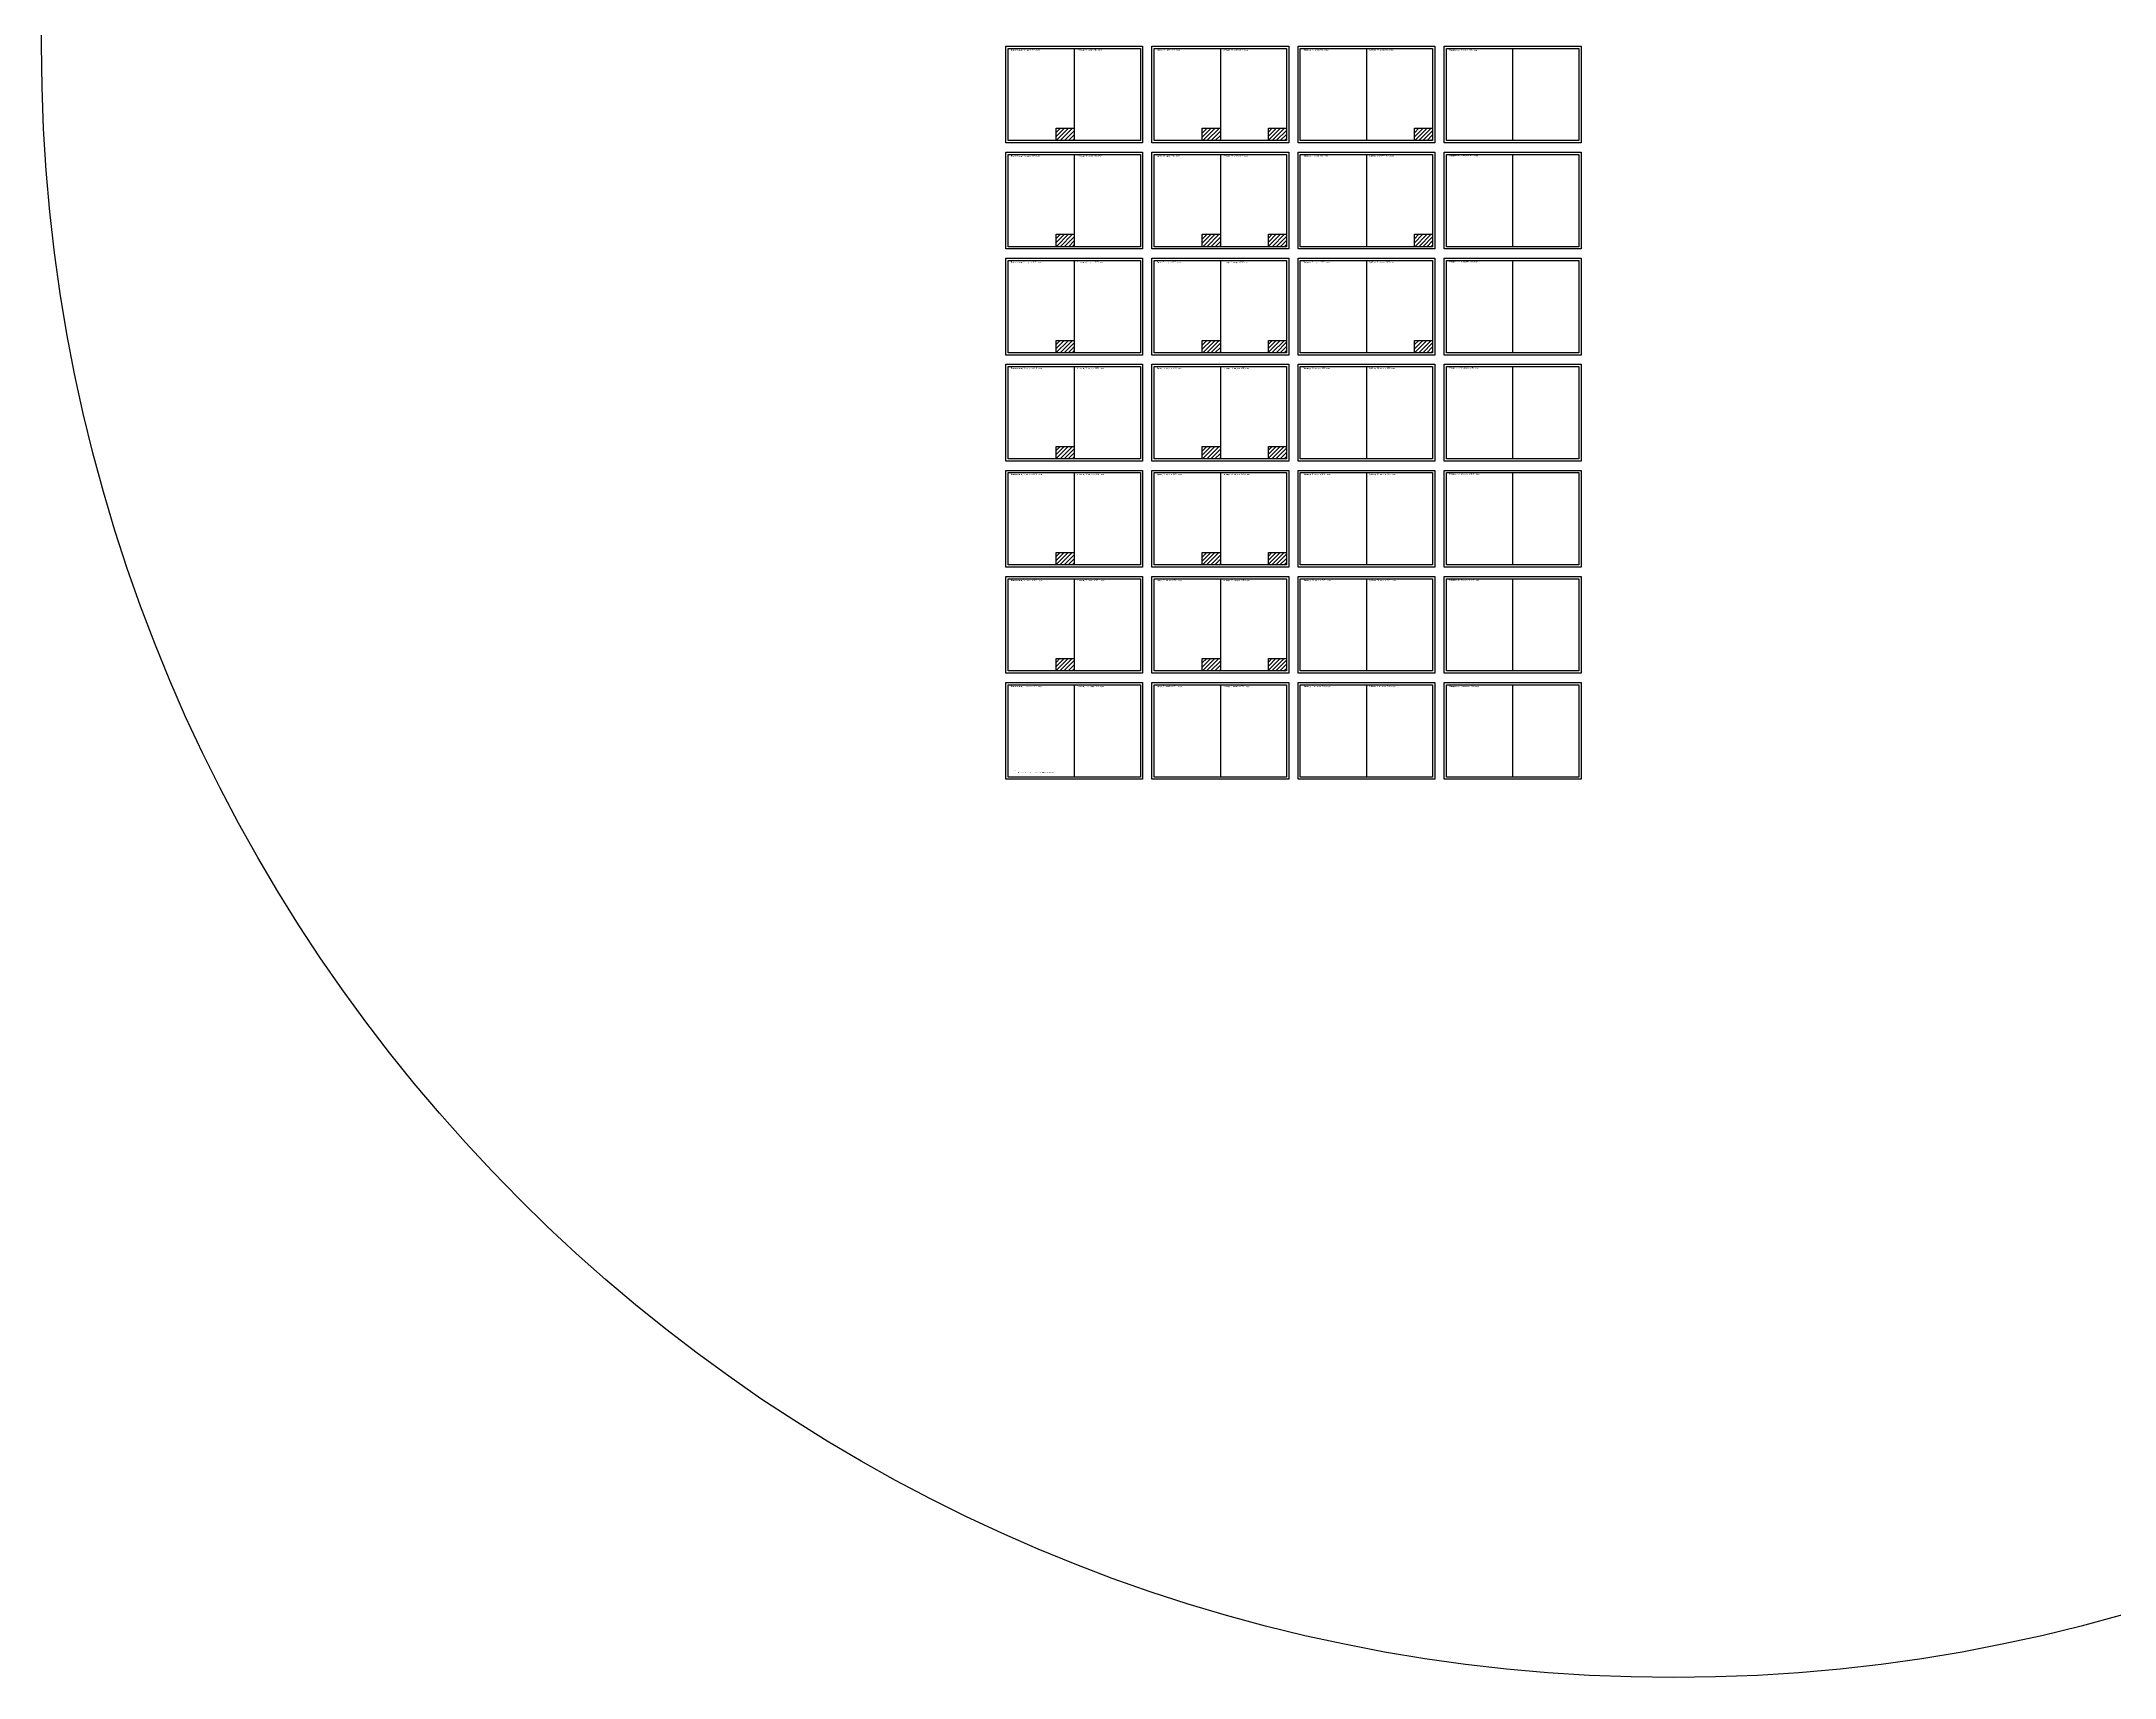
# Model space of a CAD drawing. Header units: millimetres. Extents: x -1746 to 8849, y -4512 to 2568.
# Drawn here: x -1746 to 2751, y -4512 to -964 of the extents above; entities that cross this region are included whole.
import ezdxf

# ---------------------------------------------------------------- set-up
doc = ezdxf.new("R2010")
doc.units = ezdxf.units.MM
doc.header["$MEASUREMENT"] = 0
doc.layers.add('Current day', color=53, linetype='Continuous')
doc.layers.add('FH day', color=2, linetype='Continuous')
doc.styles.add('texxt', font='romans.shx', dxfattribs={"width": 0.8})

# ---------------------------------------------------------------- blocks, each defined once
blk = doc.blocks.new('FH_day')
at = {"layer": 'FH day'}
h = blk.add_hatch(dxfattribs=at)
h.set_pattern_fill('ANSI31', color=256, scale=50)
h.set_pattern_definition([(45, (-811.23, -200.661), (-4.419417, 4.419417), [])])
h.paths.add_polyline_path([(-39.2, 26.8), (-39.2, 0), (0, 0), (0, 26.8)])
blk.add_lwpolyline([(0, 0), (-39.2, 0), (-39.2, 26.8), (0, 26.8)], close=True, dxfattribs=at)

msp = doc.modelspace()

# ---------------------------------------------------------------- linework, layer by layer
for p, q in [((494.2, -979.3), (494.2, -1179.3)), ((811.2, -979.3), (811.2, -1179.3)), ((1128.2, -979.3), (1128.2, -1179.3)), ((1445.2, -979.3), (1445.2, -1179.3)), ((494.2, -1209.3), (494.2, -1409.3)), ((811.2, -1209.3), (811.2, -1409.3)), ((1128.2, -1209.3), (1128.2, -1409.3)), ((1445.2, -1209.3), (1445.2, -1409.3)), ((494.2, -1439.3), (494.2, -1639.3)), ((811.2, -1439.3), (811.2, -1639.3)), ((1128.2, -1439.3), (1128.2, -1639.3)), ((1445.2, -1439.3), (1445.2, -1639.3)), ((494.2, -1669.3), (494.2, -1869.3)), ((811.2, -1669.3), (811.2, -1869.3)), ((1128.2, -1669.3), (1128.2, -1869.3)), ((1445.2, -1669.3), (1445.2, -1869.3)), ((494.2, -1899.3), (494.2, -2099.3)), ((811.2, -1899.3), (811.2, -2099.3)), ((1128.2, -1899.3), (1128.2, -2099.3)), ((1445.2, -1899.3), (1445.2, -2099.3)), ((494.2, -2129.3), (494.2, -2329.3)), ((811.2, -2129.3), (811.2, -2329.3)), ((1128.2, -2129.3), (1128.2, -2329.3)), ((1445.2, -2129.3), (1445.2, -2329.3)), ((494.2, -2359.3), (494.2, -2559.3)), ((811.2, -2359.3), (811.2, -2559.3)), ((1128.2, -2359.3), (1128.2, -2559.3)), ((1445.2, -2359.3), (1445.2, -2559.3))]:
    msp.add_line(p, q)
for points in [[(345.7, -974.3), (642.7, -974.3), (642.7, -1184.3), (345.7, -1184.3)], [(350.7, -979.3), (637.7, -979.3), (637.7, -1179.3), (350.7, -1179.3)], [(662.7, -974.3), (959.7, -974.3), (959.7, -1184.3), (662.7, -1184.3)], [(667.7, -979.3), (954.7, -979.3), (954.7, -1179.3), (667.7, -1179.3)], [(979.7, -974.3), (1276.7, -974.3), (1276.7, -1184.3), (979.7, -1184.3)], [(984.7, -979.3), (1271.7, -979.3), (1271.7, -1179.3), (984.7, -1179.3)], [(1296.7, -974.3), (1593.7, -974.3), (1593.7, -1184.3), (1296.7, -1184.3)], [(1301.7, -979.3), (1588.7, -979.3), (1588.7, -1179.3), (1301.7, -1179.3)], [(345.7, -1204.3), (642.7, -1204.3), (642.7, -1414.3), (345.7, -1414.3)], [(350.7, -1209.3), (637.7, -1209.3), (637.7, -1409.3), (350.7, -1409.3)], [(662.7, -1204.3), (959.7, -1204.3), (959.7, -1414.3), (662.7, -1414.3)], [(667.7, -1209.3), (954.7, -1209.3), (954.7, -1409.3), (667.7, -1409.3)], [(979.7, -1204.3), (1276.7, -1204.3), (1276.7, -1414.3), (979.7, -1414.3)], [(984.7, -1209.3), (1271.7, -1209.3), (1271.7, -1409.3), (984.7, -1409.3)], [(1296.7, -1204.3), (1593.7, -1204.3), (1593.7, -1414.3), (1296.7, -1414.3)], [(1301.7, -1209.3), (1588.7, -1209.3), (1588.7, -1409.3), (1301.7, -1409.3)], [(345.7, -1434.3), (642.7, -1434.3), (642.7, -1644.3), (345.7, -1644.3)], [(662.7, -1434.3), (959.7, -1434.3), (959.7, -1644.3), (662.7, -1644.3)], [(979.7, -1434.3), (1276.7, -1434.3), (1276.7, -1644.3), (979.7, -1644.3)], [(1296.7, -1434.3), (1593.7, -1434.3), (1593.7, -1644.3), (1296.7, -1644.3)], [(350.7, -1439.3), (637.7, -1439.3), (637.7, -1639.3), (350.7, -1639.3)], [(667.7, -1439.3), (954.7, -1439.3), (954.7, -1639.3), (667.7, -1639.3)], [(984.7, -1439.3), (1271.7, -1439.3), (1271.7, -1639.3), (984.7, -1639.3)], [(1301.7, -1439.3), (1588.7, -1439.3), (1588.7, -1639.3), (1301.7, -1639.3)], [(345.7, -1664.3), (642.7, -1664.3), (642.7, -1874.3), (345.7, -1874.3)], [(350.7, -1669.3), (637.7, -1669.3), (637.7, -1869.3), (350.7, -1869.3)], [(662.7, -1664.3), (959.7, -1664.3), (959.7, -1874.3), (662.7, -1874.3)], [(667.7, -1669.3), (954.7, -1669.3), (954.7, -1869.3), (667.7, -1869.3)], [(979.7, -1664.3), (1276.7, -1664.3), (1276.7, -1874.3), (979.7, -1874.3)], [(984.7, -1669.3), (1271.7, -1669.3), (1271.7, -1869.3), (984.7, -1869.3)], [(1296.7, -1664.3), (1593.7, -1664.3), (1593.7, -1874.3), (1296.7, -1874.3)], [(1301.7, -1669.3), (1588.7, -1669.3), (1588.7, -1869.3), (1301.7, -1869.3)], [(345.7, -1894.3), (642.7, -1894.3), (642.7, -2104.3), (345.7, -2104.3)], [(350.7, -1899.3), (637.7, -1899.3), (637.7, -2099.3), (350.7, -2099.3)], [(662.7, -1894.3), (959.7, -1894.3), (959.7, -2104.3), (662.7, -2104.3)], [(667.7, -1899.3), (954.7, -1899.3), (954.7, -2099.3), (667.7, -2099.3)], [(979.7, -1894.3), (1276.7, -1894.3), (1276.7, -2104.3), (979.7, -2104.3)], [(984.7, -1899.3), (1271.7, -1899.3), (1271.7, -2099.3), (984.7, -2099.3)], [(1296.7, -1894.3), (1593.7, -1894.3), (1593.7, -2104.3), (1296.7, -2104.3)], [(1301.7, -1899.3), (1588.7, -1899.3), (1588.7, -2099.3), (1301.7, -2099.3)], [(345.7, -2124.3), (642.7, -2124.3), (642.7, -2334.3), (345.7, -2334.3)], [(350.7, -2129.3), (637.7, -2129.3), (637.7, -2329.3), (350.7, -2329.3)], [(662.7, -2124.3), (959.7, -2124.3), (959.7, -2334.3), (662.7, -2334.3)], [(667.7, -2129.3), (954.7, -2129.3), (954.7, -2329.3), (667.7, -2329.3)], [(979.7, -2124.3), (1276.7, -2124.3), (1276.7, -2334.3), (979.7, -2334.3)], [(984.7, -2129.3), (1271.7, -2129.3), (1271.7, -2329.3), (984.7, -2329.3)], [(1296.7, -2124.3), (1593.7, -2124.3), (1593.7, -2334.3), (1296.7, -2334.3)], [(1301.7, -2129.3), (1588.7, -2129.3), (1588.7, -2329.3), (1301.7, -2329.3)], [(345.7, -2354.3), (642.7, -2354.3), (642.7, -2564.3), (345.7, -2564.3)], [(350.7, -2359.3), (637.7, -2359.3), (637.7, -2559.3), (350.7, -2559.3)], [(662.7, -2354.3), (959.7, -2354.3), (959.7, -2564.3), (662.7, -2564.3)], [(667.7, -2359.3), (954.7, -2359.3), (954.7, -2559.3), (667.7, -2559.3)], [(979.7, -2354.3), (1276.7, -2354.3), (1276.7, -2564.3), (979.7, -2564.3)], [(984.7, -2359.3), (1271.7, -2359.3), (1271.7, -2559.3), (984.7, -2559.3)], [(1296.7, -2354.3), (1593.7, -2354.3), (1593.7, -2564.3), (1296.7, -2564.3)], [(1301.7, -2359.3), (1588.7, -2359.3), (1588.7, -2559.3), (1301.7, -2559.3)]]:
    msp.add_lwpolyline(points, close=True)
msp.add_circle((1794.1, -971.8), 3540.2)
at = {"layer": 'Current day', "const_width": 1}
msp.add_lwpolyline([(1128.2, -1409.3), (1128.2, -1209.3)], dxfattribs=at)

# ---------------------------------------------------------------- block references
for p in [(494.2, -1179.3), (811.2, -1179.3), (954.7, -1179.3), (1271.7, -1179.3), (494.2, -1409.3), (811.2, -1409.3), (954.7, -1409.3), (1271.7, -1409.3), (494.2, -1639.3), (811.2, -1639.3), (954.7, -1639.3), (1271.7, -1639.3), (494.2, -1869.3), (811.2, -1869.3), (954.7, -1869.3), (494.2, -2099.3), (811.2, -2099.3), (954.7, -2099.3), (494.2, -2329.3), (811.2, -2329.3), (954.7, -2329.3)]:
    msp.add_blockref('FH_day', p)

# ---------------------------------------------------------------- texts
at = {"attachment_point": 7, "style": 'texxt'}
for s, width, heights, insert, char_height in [('Понедельник, 20 июля 2015 года.', 137.316, [3.79], (356.9, -985.1), 3), ('Вторник, 21 июля 2015 года.', 137.316, [0], (500.4, -985.1), 3), ('Среда, 22 июля 2015 года.', 137.316, [3.79], (673.9, -985.1), 3), ('Четверг, 23 июля 2015 года.', 137.316, [0], (817.4, -985.1), 3), ('Пятница, 24 июля 2015 года.', 137.316, [3.79], (990.9, -985.1), 3), ('Суббота, 25 июля 2015 года.', 137.316, [2.46], (1134.4, -985.1), 3), ('Понедельник, 27 июля 2015 года.', 137.316, [3.79], (356.9, -1215.1), 3), ('Вторник, 28 июля 2015 года.', 137.316, [0], (500.4, -1215.1), 3), ('Среда, 29 июля 2015 года.', 137.316, [3.79], (673.9, -1215.1), 3), ('Четверг, 30 июля 2015 года.', 137.316, [0], (817.4, -1215.1), 3), ('Пятница, 31 июля 2015 года.', 137.316, [3.79], (990.9, -1215.1), 3), ('Суббота, 1 августа 2015 года.', 137.316, [0], (1134.4, -1215.1), 3), ('Понедельник, 3 августа 2015 года.', 137.316, [3.79], (356.9, -1445.1), 3), ('Вторник, 4 августа 2015 года.', 137.316, [0], (500.4, -1445.1), 3), ('Среда, 5 августа 2015 года.', 137.316, [3.79], (673.9, -1445.1), 3), ('Четверг, 6 августа 2015 года.', 137.316, [0], (817.4, -1445.1), 3), ('Пятница, 7 августа 2015 года.', 137.316, [3.79], (990.9, -1445.1), 3), ('Суббота, 8 августа 2015 года.', 137.316, [0], (1134.4, -1445.1), 3), ('Понедельник, 10 августа 2015 года.', 137.316, [3.79], (356.9, -1675.1), 3), ('Вторник, 11 августа 2015 года.', 137.316, [0], (500.4, -1675.1), 3), ('Среда, 12 августа 2015 года.', 137.316, [3.79], (673.9, -1675.1), 3), ('Четверг, 13 августа 2015 года.', 137.316, [0], (817.4, -1675.1), 3), ('Пятница, 14 августа 2015 года.', 137.316, [3.79], (990.9, -1675.1), 3), ('Суббота, 15 августа 2015 года.', 137.316, [0], (1134.4, -1675.1), 3), ('{\\Fromans|c204;Понедельник}, 17 {\\Fromans|c204;августа }2015 {\\Fromans|c204;года}.', 137.316, [3.79], (356.9, -1905.1), 3), ('{\\Fromans|c204;Вторник}, 18 {\\Fromans|c204;августа }2015 {\\Fromans|c204;года}.', 137.316, [0], (500.4, -1905.1), 3), ('{\\Fromans|c204;Среда}, 19 {\\Fromans|c204;августа }2015 {\\Fromans|c204;года}.', 137.316, [3.79], (673.9, -1905.1), 3), ('{\\Fromans|c204;Четверг}, 20 {\\Fromans|c204;августа }2015 {\\Fromans|c204;года}.', 137.316, [0], (817.4, -1905.1), 3), ('{\\Fromans|c204;Пятница}, 21 {\\Fromans|c204;августа }2015 {\\Fromans|c204;года}.', 137.316, [3.79], (990.9, -1905.1), 3), ('{\\Fromans|c204;Суббота}, 22 {\\Fromans|c204;августа }2015 {\\Fromans|c204;года}.', 137.316, [0], (1134.4, -1905.1), 3), ('{\\Fromans|c204;Понедельник}, 24 {\\Fromans|c204;августа }2015 {\\Fromans|c204;года}.', 137.316, [3.79], (356.9, -2135.1), 3), ('{\\Fromans|c204;Вторник}, 25 {\\Fromans|c204;августа }2015 {\\Fromans|c204;года}.', 137.316, [0], (500.4, -2135.1), 3), ('{\\Fromans|c204;Среда}, 26 {\\Fromans|c204;августа }2015 {\\Fromans|c204;года}.', 137.316, [3.79], (673.9, -2135.1), 3), ('{\\Fromans|c204;Четверг}, 27 {\\Fromans|c204;августа }2015 {\\Fromans|c204;года}.', 137.316, [4], (817.4, -2135.1), 3), ('{\\Fromans|c204;Пятница}, 28 {\\Fromans|c204;августа }2015 {\\Fromans|c204;года}.', 137.316, [3.79], (990.9, -2135.1), 3), ('{\\Fromans|c204;Суббота}, 29 {\\Fromans|c204;августа }2015 {\\Fromans|c204;года}.', 137.316, [0], (1134.4, -2135.1), 3), ('{\\Fromans|c204;Понедельник}, 31 {\\Fromans|c204;августа }2015 {\\Fromans|c204;года}.', 137.316, [3.79], (356.9, -2365.1), 3), ('{\\Fromans|c204;Вторник}, 1 {\\Fromans|c204;сентября }2015 {\\Fromans|c204;года}.', 137.316, [0], (500.4, -2365.1), 3), ('{\\Fromans|c204;Среда}, 2 {\\Fromans|c204;сентября }2015 {\\Fromans|c204;года}.', 137.316, [3.79], (673.9, -2365.1), 3), ('\\pt21;Четверг, 3 сентября 2015 года.', 137.316, [0], (817.4, -2365.1), 3), ('{\\Fromans|c204;Пятница}, 4 {\\Fromans|c204;сентября }2015 {\\Fromans|c204;года}.', 137.316, [3.79], (990.9, -2365.1), 3), ('{\\Fromans|c204;Суббота}, 5 {\\Fromans|c204;сентября }2015 {\\Fromans|c204;года}.', 137.316, [0], (1134.4, -2365.1), 3), ('Цели.\\P\\pi-7.5,l10,t10;1.^IЗакончить абонемент в  ФХ без лишних занятий.', 134.73, [0], (359.5, -2550.6), 2.5)]:
    msp.add_mtext_dynamic_manual_height_columns(s, width=width, gutter_width=20, heights=heights, dxfattribs=dict(at, insert=insert, char_height=char_height))
note = msp.add_mtext_dynamic_manual_height_columns('\\pt24;Воскресенье, 26 июля 2015 года.\\P', width=137.316, gutter_width=20, heights=[3.09, 0], dxfattribs=dict(insert=(1307.9, -985.1), char_height=3, attachment_point=7, style='texxt'))
note = msp.add_mtext_dynamic_manual_height_columns('\\pt24;Воскресенье, 2 августа 2015 года.\\P', width=137.316, gutter_width=20, heights=[3.79, 0], dxfattribs=dict(insert=(1307.9, -1215.1), char_height=3, attachment_point=7, style='texxt'))
note = msp.add_mtext_dynamic_manual_height_columns('\\pt24;Воскресенье, 9 августа 2015 года.\\P', width=137.316, gutter_width=20, heights=[3.79, 0], dxfattribs=dict(insert=(1307.9, -1445.1), char_height=3, attachment_point=7, style='texxt'))
note = msp.add_mtext_dynamic_manual_height_columns('\\pt24;Воскресенье, 16 августа 2015 года.\\P', width=137.316, gutter_width=20, heights=[3.79, 0], dxfattribs=dict(insert=(1307.9, -1675.1), char_height=3, attachment_point=7, style='texxt'))
note = msp.add_mtext_dynamic_manual_height_columns('\\pt24;Воскресенье, 23 августа 2015 года.\\P', width=137.316, gutter_width=20, heights=[3.79, 0], dxfattribs=dict(insert=(1307.9, -1905.1), char_height=3, attachment_point=7, style='texxt'))
note = msp.add_mtext_dynamic_manual_height_columns('\\pt24;Воскресенье, 30 августа 2015 года.\\P', width=137.316, gutter_width=20, heights=[3.79, 0], dxfattribs=dict(insert=(1307.9, -2135.1), char_height=3, attachment_point=7, style='texxt'))
note = msp.add_mtext_dynamic_manual_height_columns('\\pt24;Воскресенье, 6 сентября 2015 года.\\P', width=137.316, gutter_width=20, heights=[3.1, 0], dxfattribs=dict(insert=(1307.9, -2365.1), char_height=3, attachment_point=7, style='texxt'))

doc.saveas('drawing.dxf')
